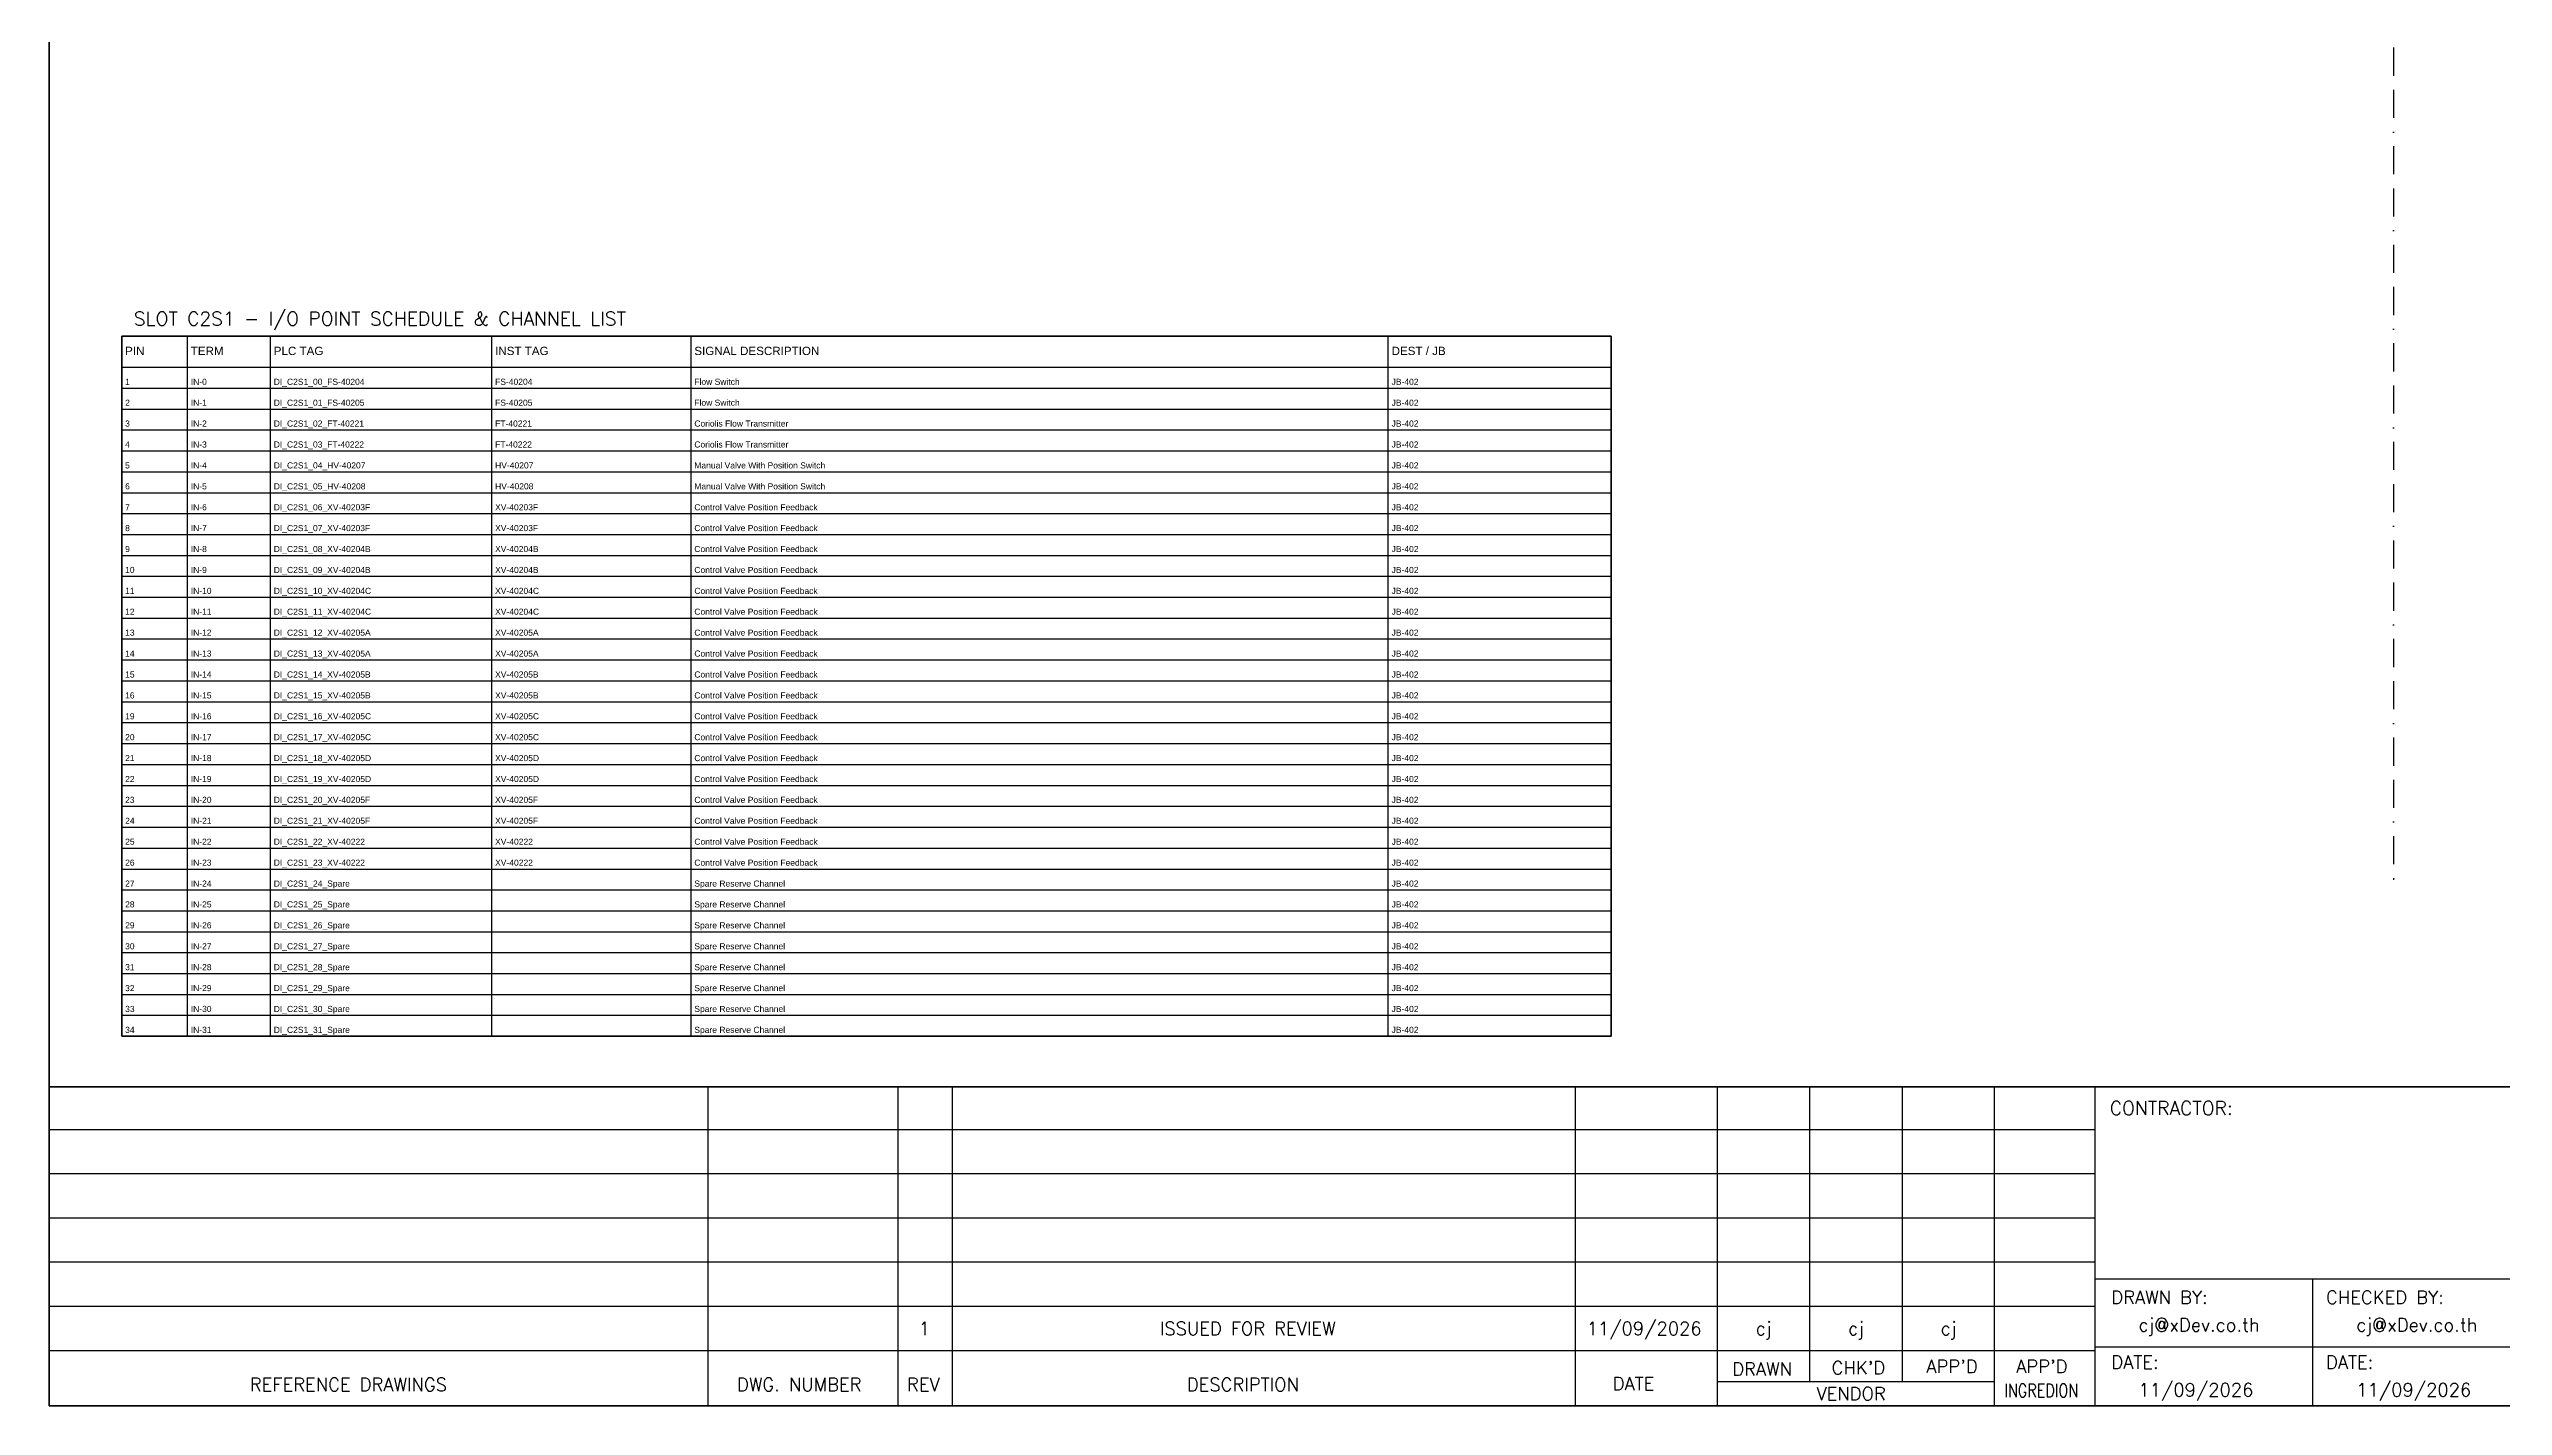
# Model space of a CAD drawing. Header units: millimetres. Extents: x 0 to 3893, y 0 to 2820.
# Drawn here: x 0 to 2217, y 0 to 1225 of the extents above; entities that cross this region are included whole.
import ezdxf
from ezdxf.enums import TextEntityAlignment as Align

# ---------------------------------------------------------------- set-up
doc = ezdxf.new("R2010")
doc.units = ezdxf.units.MM
doc.linetypes.add('BORDERX2', pattern=[88.9, 25.4, -12.7, 25.4, -12.7, 0, -12.7])
for name, color, linetype in [('GT_1', 9, 'Continuous'), ('HELPPOINT', 7, 'Continuous'), ('MEMBER', 7, 'Continuous'), ('x01001-FrameArea', 2, 'BORDERX2')]:
    doc.layers.add(name, color=color, linetype=linetype)
doc.styles.add('ROMANS', font='romans.shx', dxfattribs={"width": 0.85, "height": 25})
doc.styles.get("Standard").update_dxf_attribs({"font": 'arial.ttf'})

msp = doc.modelspace()

# ---------------------------------------------------------------- linework, layer by layer
at = {"color": 7}
for p, q in [((125, 333.8), (125, 965.9)), ((200, 333.8), (200, 965.9)), ((400, 333.8), (400, 965.9)), ((580, 333.8), (580, 965.9)), ((1210, 333.8), (1210, 965.9)), ((65.7, 937.9), (1411.5, 937.9))]:
    msp.add_line(p, q, dxfattribs=at)
at = {"color": 8}
for p, q in [((65.7, 919), (1411.5, 919)), ((65.7, 900.1), (1411.5, 900.1)), ((65.7, 881.3), (1411.5, 881.3)), ((65.7, 862.4), (1411.5, 862.4)), ((65.7, 843.5), (1411.5, 843.5)), ((65.7, 824.6), (1411.5, 824.6)), ((65.7, 805.7), (1411.5, 805.7)), ((65.7, 786.9), (1411.5, 786.9)), ((65.7, 768), (1411.5, 768)), ((65.7, 749.1), (1411.5, 749.1)), ((65.7, 730.2), (1411.5, 730.2)), ((65.7, 711.4), (1411.5, 711.4)), ((65.7, 692.5), (1411.5, 692.5)), ((65.7, 673.6), (1411.5, 673.6)), ((65.7, 654.7), (1411.5, 654.7)), ((65.7, 635.8), (1411.5, 635.8)), ((65.7, 617), (1411.5, 617)), ((65.7, 598.1), (1411.5, 598.1)), ((65.7, 579.2), (1411.5, 579.2)), ((65.7, 560.3), (1411.5, 560.3)), ((65.7, 541.5), (1411.5, 541.5)), ((65.7, 522.6), (1411.5, 522.6)), ((65.7, 503.7), (1411.5, 503.7)), ((65.7, 484.8), (1411.5, 484.8)), ((65.7, 465.9), (1411.5, 465.9)), ((65.7, 447.1), (1411.5, 447.1)), ((65.7, 428.2), (1411.5, 428.2)), ((65.7, 409.3), (1411.5, 409.3)), ((65.7, 390.4), (1411.5, 390.4)), ((65.7, 371.5), (1411.5, 371.5)), ((65.7, 352.7), (1411.5, 352.7))]:
    msp.add_line(p, q, dxfattribs=at)
msp.add_lwpolyline([(65.7, 965.9), (1411.5, 965.9), (1411.5, 333.8), (65.7, 333.8)], close=True)
at = {"color": 7}
msp.add_lwpolyline([(65.7, 333.8), (1411.5, 333.8), (1411.5, 965.9), (65.7, 965.9), (65.7, 333.8)], dxfattribs=at)
at = {"layer": 'GT_1', "color": 4}
for p, q in [((595.4, 0), (595.4, 288.2)), ((767.3, 0), (767.3, 288.2)), ((816.4, 0), (816.4, 288.2)), ((1379.1, 0), (1379.1, 288.2)), ((1507.4, 0), (1507.4, 288.2)), ((1591, 21.8), (1591, 288.2)), ((1674.5, 21.8), (1674.5, 288.2)), ((1757.8, 0), (1757.8, 288.2)), ((1848.8, 0), (1848.8, 288.2)), ((1848.8, 249.3), (0, 249.3)), ((1848.8, 209.5), (0, 209.5)), ((1848.8, 169.6), (0, 169.6)), ((1848.8, 129.7), (0, 129.7)), ((2635.8, 114.3), (1848.8, 114.3)), ((2045.5, 0), (2045.5, 114.3)), ((1848.8, 89.7), (0, 89.7)), ((1848.7, 49.8), (0, 49.8)), ((2635.8, 52.9), (1848.8, 52.9)), ((1757.8, 21.8), (1507.4, 21.8))]:
    msp.add_line(p, q, dxfattribs=at)
at = {"layer": 'HELPPOINT', "color": 4, "lineweight": 35}
for p, q in [((0, 0), (0, 2704.2)), ((0, 0), (0, 2704.2)), ((3893.3, 0), (0, 0)), ((3893.3, 0), (0, 0))]:
    msp.add_line(p, q, dxfattribs=at)
at = {"layer": 'MEMBER', "color": 4, "lineweight": 35}
msp.add_line((0, 288.2), (3893.3, 288.2), dxfattribs=at)
msp.add_line((0, 288.2), (3893.3, 288.2), dxfattribs=at)
at = {"layer": 'x01001-FrameArea'}
msp.add_line((2118.2, 2561.5), (2118.2, 475), dxfattribs=at)

# ---------------------------------------------------------------- texts
at = {"color": 3}
for s, p in [('PIN', (68.7, 948.9)), ('TERM', (128, 948.9)), ('PLC TAG', (203, 948.9)), ('INST TAG', (403, 948.9)), ('SIGNAL DESCRIPTION', (583, 948.9)), ('DEST / JB', (1213, 948.9))]:
    msp.add_text(s, height=7.5, dxfattribs=at).set_placement(p)
at = {"color": 7}
for s, p in [('1', (68.7, 922)), ('IN-0', (128, 922)), ('DI_C2S1_00_FS-40204', (203, 922)), ('FS-40204', (403, 922)), ('Flow Switch', (583, 922)), ('JB-402', (1213, 922)), ('3', (68.7, 884.3)), ('2', (68.7, 903.1)), ('IN-1', (128, 903.1)), ('IN-2', (128, 884.3)), ('DI_C2S1_01_FS-40205', (203, 903.1)), ('DI_C2S1_02_FT-40221', (203, 884.3)), ('FS-40205', (403, 903.1)), ('FT-40221', (403, 884.3)), ('Coriolis Flow Transmitter', (583, 884.3)), ('Flow Switch', (583, 903.1)), ('JB-402', (1213, 903.1)), ('JB-402', (1213, 884.3)), ('4', (68.7, 865.4)), ('IN-3', (128, 865.4)), ('DI_C2S1_03_FT-40222', (203, 865.4)), ('FT-40222', (403, 865.4)), ('Coriolis Flow Transmitter', (583, 865.4)), ('JB-402', (1213, 865.4)), ('5', (68.7, 846.5)), ('IN-4', (128, 846.5)), ('DI_C2S1_04_HV-40207', (203, 846.5)), ('HV-40207', (403, 846.5)), ('Manual Valve With Position Switch', (583, 846.5)), ('JB-402', (1213, 846.5)), ('6', (68.7, 827.6)), ('IN-5', (128, 827.6)), ('DI_C2S1_05_HV-40208', (203, 827.6)), ('HV-40208', (403, 827.6)), ('Manual Valve With Position Switch', (583, 827.6)), ('JB-402', (1213, 827.6)), ('7', (68.7, 808.7)), ('IN-6', (128, 808.7)), ('DI_C2S1_06_XV-40203F', (203, 808.7)), ('XV-40203F', (403, 808.7)), ('Control Valve Position Feedback', (583, 808.7)), ('JB-402', (1213, 808.7)), ('8', (68.7, 789.9)), ('9', (68.7, 771)), ('IN-7', (128, 789.9)), ('IN-8', (128, 771)), ('DI_C2S1_07_XV-40203F', (203, 789.9)), ('DI_C2S1_08_XV-40204B', (203, 771)), ('XV-40203F', (403, 789.9)), ('XV-40204B', (403, 771)), ('Control Valve Position Feedback', (583, 789.9)), ('Control Valve Position Feedback', (583, 771)), ('JB-402', (1213, 789.9)), ('JB-402', (1213, 771)), ('10', (68.7, 752.1)), ('IN-9', (128, 752.1)), ('DI_C2S1_09_XV-40204B', (203, 752.1)), ('XV-40204B', (403, 752.1)), ('Control Valve Position Feedback', (583, 752.1)), ('JB-402', (1213, 752.1)), ('11', (68.7, 733.2)), ('IN-10', (128, 733.2)), ('DI_C2S1_10_XV-40204C', (203, 733.2)), ('XV-40204C', (403, 733.2)), ('Control Valve Position Feedback', (583, 733.2)), ('JB-402', (1213, 733.2)), ('12', (68.7, 714.4)), ('IN-11', (128, 714.4)), ('DI_C2S1_11_XV-40204C', (203, 714.4)), ('XV-40204C', (403, 714.4)), ('Control Valve Position Feedback', (583, 714.4)), ('JB-402', (1213, 714.4)), ('13', (68.7, 695.5)), ('IN-12', (128, 695.5)), ('DI_C2S1_12_XV-40205A', (203, 695.5)), ('XV-40205A', (403, 695.5)), ('Control Valve Position Feedback', (583, 695.5)), ('JB-402', (1213, 695.5)), ('14', (68.7, 676.6)), ('IN-13', (128, 676.6)), ('DI_C2S1_13_XV-40205A', (203, 676.6)), ('XV-40205A', (403, 676.6)), ('Control Valve Position Feedback', (583, 676.6)), ('JB-402', (1213, 676.6)), ('15', (68.7, 657.7)), ('16', (68.7, 638.8)), ('IN-14', (128, 657.7)), ('IN-15', (128, 638.8)), ('DI_C2S1_14_XV-40205B', (203, 657.7)), ('DI_C2S1_15_XV-40205B', (203, 638.8)), ('XV-40205B', (403, 657.7)), ('XV-40205B', (403, 638.8)), ('Control Valve Position Feedback', (583, 657.7)), ('Control Valve Position Feedback', (583, 638.8)), ('JB-402', (1213, 657.7)), ('JB-402', (1213, 638.8)), ('19', (68.7, 620)), ('IN-16', (128, 620)), ('DI_C2S1_16_XV-40205C', (203, 620)), ('XV-40205C', (403, 620)), ('Control Valve Position Feedback', (583, 620)), ('JB-402', (1213, 620)), ('20', (68.7, 601.1)), ('IN-17', (128, 601.1)), ('DI_C2S1_17_XV-40205C', (203, 601.1)), ('XV-40205C', (403, 601.1)), ('Control Valve Position Feedback', (583, 601.1)), ('JB-402', (1213, 601.1)), ('21', (68.7, 582.2)), ('IN-18', (128, 582.2)), ('DI_C2S1_18_XV-40205D', (203, 582.2)), ('XV-40205D', (403, 582.2)), ('Control Valve Position Feedback', (583, 582.2)), ('JB-402', (1213, 582.2)), ('22', (68.7, 563.3)), ('IN-19', (128, 563.3)), ('DI_C2S1_19_XV-40205D', (203, 563.3)), ('XV-40205D', (403, 563.3)), ('Control Valve Position Feedback', (583, 563.3)), ('JB-402', (1213, 563.3)), ('23', (68.7, 544.5)), ('IN-20', (128, 544.5)), ('DI_C2S1_20_XV-40205F', (203, 544.5)), ('XV-40205F', (403, 544.5)), ('Control Valve Position Feedback', (583, 544.5)), ('JB-402', (1213, 544.5)), ('24', (68.7, 525.6)), ('25', (68.7, 506.7)), ('IN-21', (128, 525.6)), ('IN-22', (128, 506.7)), ('DI_C2S1_21_XV-40205F', (203, 525.6)), ('DI_C2S1_22_XV-40222', (203, 506.7)), ('XV-40205F', (403, 525.6)), ('XV-40222', (403, 506.7)), ('Control Valve Position Feedback', (583, 525.6)), ('Control Valve Position Feedback', (583, 506.7)), ('JB-402', (1213, 525.6)), ('JB-402', (1213, 506.7)), ('26', (68.7, 487.8)), ('IN-23', (128, 487.8)), ('DI_C2S1_23_XV-40222', (203, 487.8)), ('XV-40222', (403, 487.8)), ('Control Valve Position Feedback', (583, 487.8)), ('JB-402', (1213, 487.8)), ('27', (68.7, 468.9)), ('IN-24', (128, 468.9)), ('DI_C2S1_24_Spare', (203, 468.9)), ('Spare Reserve Channel', (583, 468.9)), ('JB-402', (1213, 468.9)), ('28', (68.7, 450.1)), ('IN-25', (128, 450.1)), ('DI_C2S1_25_Spare', (203, 450.1)), ('Spare Reserve Channel', (583, 450.1)), ('JB-402', (1213, 450.1)), ('29', (68.7, 431.2)), ('IN-26', (128, 431.2)), ('DI_C2S1_26_Spare', (203, 431.2)), ('Spare Reserve Channel', (583, 431.2)), ('JB-402', (1213, 431.2)), ('30', (68.7, 412.3)), ('IN-27', (128, 412.3)), ('DI_C2S1_27_Spare', (203, 412.3)), ('Spare Reserve Channel', (583, 412.3)), ('Spare Reserve Channel', (583, 393.4)), ('JB-402', (1213, 412.3)), ('31', (68.7, 393.4)), ('32', (68.7, 374.5)), ('IN-28', (128, 393.4)), ('IN-29', (128, 374.5)), ('DI_C2S1_28_Spare', (203, 393.4)), ('DI_C2S1_29_Spare', (203, 374.5)), ('Spare Reserve Channel', (583, 374.5)), ('JB-402', (1213, 393.4)), ('JB-402', (1213, 374.5)), ('33', (68.7, 355.7)), ('IN-30', (128, 355.7)), ('DI_C2S1_30_Spare', (203, 355.7)), ('Spare Reserve Channel', (583, 355.7)), ('JB-402', (1213, 355.7)), ('34', (68.7, 336.8)), ('IN-31', (128, 336.8)), ('DI_C2S1_31_Spare', (203, 336.8)), ('Spare Reserve Channel', (583, 336.8)), ('JB-402', (1213, 336.8))]:
    msp.add_text(s, height=5.5, dxfattribs=at).set_placement(p)
at = {"layer": 'MEMBER', "color": 4, "ltscale": 0.8, "style": 'ROMANS'}
for s, height, p in [('SLOT C2S1 - I/O POINT SCHEDULE & CHANNEL LIST', 12.35, (76.6, 975.6)), ('CONTRACTOR:', 12.35, (1861.9, 262.7)), ('DRAWN BY:', 11.88, (1863.3, 92.1)), ('CHECKED BY:', 11.875, (2057.3, 92.1)), ('cj@xDev.co.th', 11.875, (1887.8, 67.2)), ('cj@xDev.co.th', 11.875, (2084.6, 67.2)), ('DATE:', 11.88, (1863.3, 33.6)), ('DATE:', 11.88, (2057.3, 33.6)), ('REFERENCE DRAWINGS', 11.875, (181.4, 13.4)), ('DWG. NUMBER', 11.875, (621.6, 13.4)), ('REV', 11.88, (775.1, 13.4)), ('DESCRIPTION', 11.875, (1028, 13.4)), ('DATE', 11.88, (1412.8, 14.2)), ('DRAWN', 11.88, (1520.8, 27.3)), ("CHK'D", 11.88, (1610.6, 28.5)), ("APP'D", 11.88, (1696.2, 29.7)), ("APP'D", 11.88, (1777.4, 29.7)), ('11/09/2026', 11.88, (1887.8, 8.5)), ('11/09/2026', 11.88, (2084.6, 8.5)), ('VENDOR', 11.88, (1596.9, 5.1))]:
    msp.add_text(s, height=height, dxfattribs=at).set_placement(p)
for s, height, p in [('1', 11.9, (790.9, 69.9)), ('ISSUED FOR REVIEW', 11.875, (1083, 69.9)), ('11/09/2026', 11.88, (1441.2, 69.9)), ('cj', 11.88, (1549.1, 69.9)), ('cj', 11.88, (1632.6, 69.9)), ('cj', 11.88, (1716.2, 69.9))]:
    msp.add_text(s, height=height, dxfattribs=at).set_placement(p, align=Align.MIDDLE_CENTER)
at = {"layer": 'MEMBER', "color": 4, "ltscale": 0.8, "style": 'ROMANS', "width": 0.8}
msp.add_text('INGREDION', height=11.88, dxfattribs=at).set_placement((1766.6, 8))

doc.saveas('drawing.dxf')
